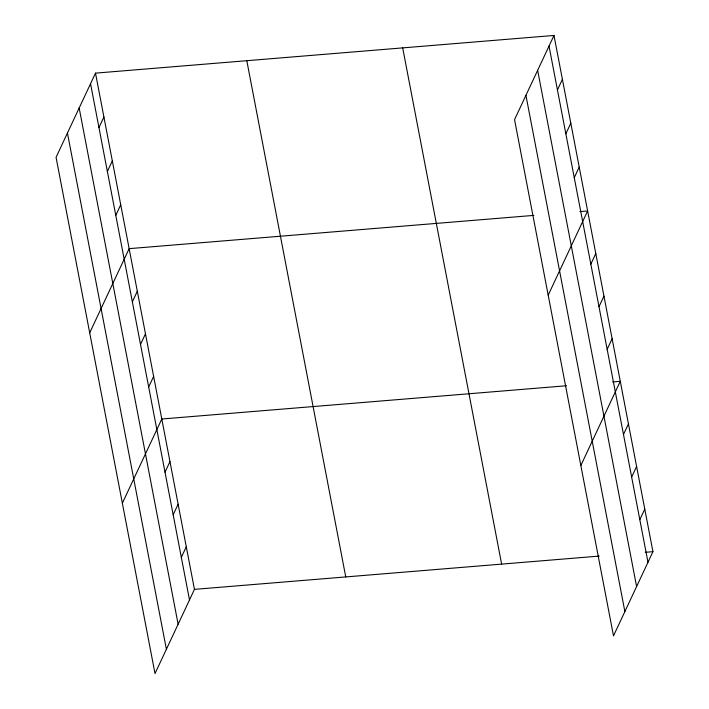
<?xml version="1.0" encoding="UTF-8"?>
<svg xmlns="http://www.w3.org/2000/svg" width="709" height="709" viewBox="0 0 709 709"><rect width="100%" height="100%" fill="white"/><g stroke="black" fill="none" stroke-linecap="round" stroke-linejoin="round"><path stroke-width="1.06" d="M95.502 73.133L56.064 157.318L155.014 673.55L194.452 589.365L95.502 73.133L553.986 35.45L652.936 551.682L613.498 635.867L514.548 119.635L553.986 35.45M98.959 127.593L103.913 117.012M107.369 171.472L112.323 160.89M115.78 215.35L120.734 204.768M89.706 332.84L129.144 248.655L533.904 215.385M132.353 301.821L137.307 291.239M140.515 344.406L145.469 333.833M148.677 386.999L153.64 376.417M122.365 503.195L161.803 419.01L566.562 385.74M165.011 472.176L169.965 461.594M173.173 514.761L178.127 504.188M181.336 557.354L186.29 546.772M557.434 89.91L562.397 79.328M565.844 133.788L570.807 123.206M574.255 177.667L579.218 167.085M548.19 295.157L587.628 210.972L579.953 211.601M590.836 264.138L595.79 253.556M598.999 306.722L603.953 296.149M607.161 349.315L612.115 338.734M580.839 465.512L620.278 381.327L612.603 381.956M623.486 434.493L628.44 423.911M631.648 477.077L636.602 466.504M639.81 519.67L644.773 509.089M194.452 589.365L599.211 556.095M645.261 552.311L652.936 551.682M549.023 46.032L647.982 562.264M537.644 70.315L636.602 586.547M525.927 95.343L624.877 611.575M402.685 47.884L501.635 564.116M246.803 60.699L345.753 576.931M90.548 83.715L189.498 599.947M79.169 107.998L178.119 624.23M67.444 133.026L166.393 649.258"/></g></svg>
